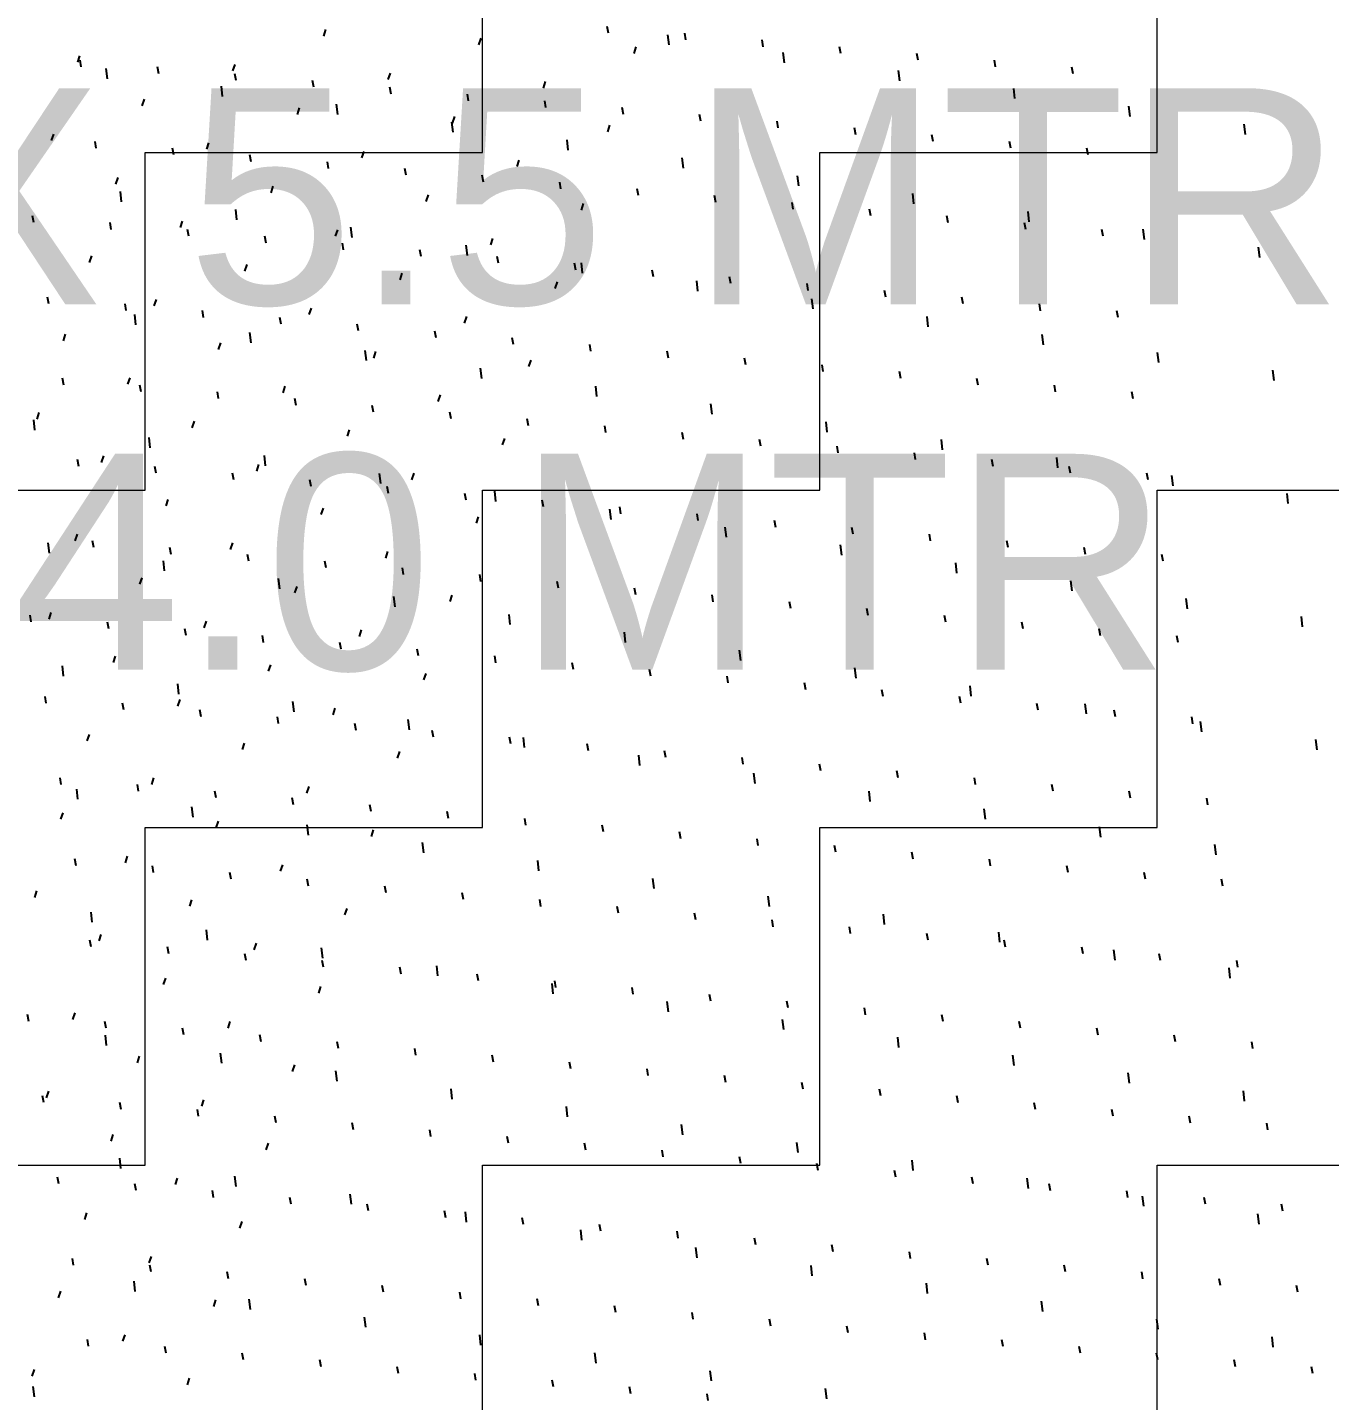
# Model space of a CAD drawing. Header units: millimetres. Extents: x 331487 to 517269, y 198509 to 399936.
# Drawn here: x 418215 to 419421, y 394134 to 395405 of the extents above; entities that cross this region are included whole.
import ezdxf

# ---------------------------------------------------------------- set-up
doc = ezdxf.new("R2010")
doc.units = ezdxf.units.MM
doc.header["$MEASUREMENT"] = 0
doc.layers.add('9th_Hatch-4', color=252, linetype='Continuous', lineweight=5)
doc.layers.add('9th_Text', color=7, linetype='Continuous', lineweight=5)
doc.layers.add('COLUMN', color=6, linetype='Continuous')
doc.styles.add('MtXpl_Swis721_Lt_BT', font='swissl.ttf')

msp = doc.modelspace()

# ---------------------------------------------------------------- linework, layer by layer
at = {"layer": '9th_Hatch-4', "linetype": 'Continuous'}
for p, q in [((418636.2, 395289.6), (418636.2, 395602.1)), ((419261.2, 395289.6), (419261.2, 395602.1)), ((418323.7, 395289.6), (418636.2, 395289.6)), ((418323.7, 394977.1), (418323.7, 395289.6)), ((418948.7, 395289.6), (419261.2, 395289.6)), ((418948.7, 394977.1), (418948.7, 395289.6)), ((418011.2, 394977.1), (418323.7, 394977.1)), ((418636.2, 394977.1), (418948.7, 394977.1)), ((418636.2, 394664.6), (418636.2, 394977.1)), ((419261.2, 394977.1), (419573.7, 394977.1)), ((419261.2, 394664.6), (419261.2, 394977.1)), ((418323.7, 394664.6), (418636.2, 394664.6)), ((418323.7, 394352.1), (418323.7, 394664.6)), ((418948.7, 394664.6), (419261.2, 394664.6)), ((418948.7, 394352.1), (418948.7, 394664.6)), ((418011.2, 394352.1), (418323.7, 394352.1)), ((418636.2, 394352.1), (418948.7, 394352.1)), ((418636.2, 394039.6), (418636.2, 394352.1)), ((419261.2, 394352.1), (419573.7, 394352.1)), ((419261.2, 394039.6), (419261.2, 394352.1))]:
    msp.add_line(p, q, dxfattribs=at)
at = {"layer": 'COLUMN', "color": 2, "linetype": 'Continuous'}
for p, q in [((418752.9, 395400.2), (418751.7, 395406.5)), ((418489.2, 395397.5), (418491.2, 395403.5)), ((418632.9, 395389.5), (418634.9, 395395.5)), ((418809.1, 395389.3), (418808, 395398.8)), ((418824.6, 395394), (418823.5, 395400.2)), ((418896.3, 395387.7), (418895.2, 395393.9)), ((418261.4, 395373.2), (418263.4, 395379.3)), ((418776.6, 395381.5), (418778.6, 395387.5)), ((418915.9, 395372.7), (418914.8, 395382.2)), ((418968.1, 395381.4), (418966.9, 395387.7)), ((419039.8, 395375.1), (419038.6, 395381.4)), ((418264.7, 395368.9), (418263.5, 395375.2)), ((418288.8, 395358), (418287.7, 395367.5)), ((418336.4, 395362.7), (418335.3, 395368.9)), ((418405.1, 395365.2), (418407.2, 395371.3)), ((419111.5, 395368.9), (419110.4, 395375.1)), ((419183.2, 395362.6), (419182.1, 395368.8)), ((418408.1, 395356.4), (418407, 395362.7)), ((418479.9, 395350.1), (418478.7, 395356.4)), ((418548.8, 395357.2), (418550.9, 395363.3)), ((418692.6, 395349.2), (418694.6, 395355.3)), ((419022.6, 395356.1), (419021.5, 395365.6)), ((418395.5, 395341.5), (418394.4, 395351)), ((418551.6, 395343.8), (418550.4, 395350.1)), ((418623.3, 395337.6), (418622.2, 395343.8)), ((419129.3, 395339.6), (419128.2, 395349.1)), ((418321.1, 395333), (418323.1, 395339)), ((418464.8, 395325), (418466.8, 395331)), ((418502.2, 395324.9), (418501.1, 395334.4)), ((418695, 395331.3), (418693.9, 395337.6)), ((418766.8, 395325), (418765.6, 395331.3)), ((419236, 395323), (419234.9, 395332.5)), ((418609, 395308.4), (418607.8, 395317.9)), ((418608.5, 395317), (418610.6, 395323)), ((418838.5, 395318.7), (418837.3, 395325)), ((418910.2, 395312.5), (418909.1, 395318.7)), ((419342.8, 395306.5), (419341.7, 395316)), ((418237.1, 395300.7), (418239.1, 395306.8)), ((418752.2, 395308.9), (418754.3, 395315)), ((418981.9, 395306.2), (418980.8, 395312.5)), ((419053.7, 395299.9), (419052.5, 395306.2)), ((418278.6, 395293.7), (418277.4, 395300)), ((418350.3, 395287.4), (418349.1, 395293.7)), ((418380.8, 395292.7), (418382.8, 395298.8)), ((418524.5, 395284.7), (418526.5, 395290.7)), ((418715.7, 395291.8), (418714.6, 395301.3)), ((419125.4, 395293.6), (419124.2, 395299.9)), ((419197.1, 395287.4), (419196, 395293.6)), ((418422, 395281.2), (418420.9, 395287.4)), ((418493.7, 395274.9), (418492.6, 395281.2)), ((418668.2, 395276.7), (418670.3, 395282.7)), ((418822.4, 395275.3), (418821.3, 395284.8)), ((418296.8, 395260.5), (418298.8, 395266.5)), ((418565.5, 395268.6), (418564.3, 395274.9)), ((418637.2, 395262.3), (418636, 395268.6)), ((418929.1, 395258.7), (418928, 395268.2)), ((418302, 395244.1), (418300.9, 395253.6)), ((418440.5, 395252.5), (418442.5, 395258.5)), ((418708.9, 395256.1), (418707.8, 395262.3)), ((418780.6, 395249.8), (418779.5, 395256.1)), ((419035.8, 395242.2), (419034.7, 395251.7)), ((418584.2, 395244.4), (418586.2, 395250.5)), ((418727.9, 395236.4), (418729.9, 395242.5)), ((418852.4, 395243.5), (418851.2, 395249.8)), ((418924.1, 395237.2), (418922.9, 395243.5)), ((418220.7, 395224.8), (418219.6, 395231)), ((418356.5, 395220.2), (418358.5, 395226.2)), ((418408.8, 395227.5), (418407.7, 395237)), ((418995.8, 395231), (418994.7, 395237.2)), ((419067.5, 395224.7), (419066.4, 395231)), ((419142.6, 395225.6), (419141.5, 395235.1)), ((418292.4, 395218.5), (418291.3, 395224.8)), ((418364.2, 395212.2), (418363, 395218.5)), ((418500.2, 395212.2), (418502.2, 395218.2)), ((418515.5, 395211), (418514.4, 395220.5)), ((419139.3, 395218.4), (419138.1, 395224.7)), ((419211, 395212.1), (419209.8, 395218.4)), ((419249.3, 395209.1), (419248.2, 395218.6)), ((418435.9, 395205.9), (418434.7, 395212.2)), ((418507.6, 395199.7), (418506.5, 395205.9)), ((418622.2, 395194.4), (418621.1, 395203.9)), ((418643.9, 395204.2), (418645.9, 395210.2)), ((419356, 395192.5), (419354.9, 395202)), ((418272.4, 395187.9), (418274.5, 395194)), ((418579.3, 395193.4), (418578.2, 395199.7)), ((418651.1, 395187.1), (418649.9, 395193.4)), ((418416.2, 395179.9), (418418.2, 395186)), ((418559.9, 395171.9), (418561.9, 395178)), ((418722.8, 395180.8), (418721.6, 395187.1)), ((418728.9, 395177.9), (418727.8, 395187.4)), ((418794.5, 395174.6), (418793.4, 395180.8)), ((418703.6, 395163.9), (418705.6, 395170)), ((418835.7, 395161.3), (418834.6, 395170.8)), ((418866.2, 395168.3), (418865.1, 395174.6)), ((418938, 395162), (418936.8, 395168.3)), ((418234.6, 395149.6), (418233.4, 395155.8)), ((418332.1, 395147.7), (418334.2, 395153.7)), ((418942.4, 395144.8), (418941.3, 395154.3)), ((419009.7, 395155.7), (419008.5, 395162)), ((419081.4, 395149.5), (419080.3, 395155.7)), ((418306.3, 395143.3), (418305.2, 395149.5)), ((418315.3, 395130.1), (418314.2, 395139.6)), ((418378, 395137), (418376.9, 395143.3)), ((418475.8, 395139.7), (418477.9, 395145.7)), ((418619.6, 395131.7), (418621.6, 395137.7)), ((419049.1, 395128.2), (419048, 395137.7)), ((419153.1, 395143.2), (419152, 395149.5)), ((419224.9, 395136.9), (419223.7, 395143.2)), ((418449.8, 395130.7), (418448.6, 395137)), ((418521.5, 395124.5), (418520.3, 395130.7)), ((418593.2, 395118.2), (418592.1, 395124.4)), ((418248.1, 395115.4), (418250.1, 395121.5)), ((418391.8, 395107.4), (418393.9, 395113.5)), ((418422, 395113.6), (418420.9, 395123.1)), ((418664.9, 395111.9), (418663.8, 395118.2)), ((418736.7, 395105.6), (418735.5, 395111.9)), ((419155.8, 395111.7), (419154.7, 395121.2)), ((418528.7, 395097), (418527.6, 395106.5)), ((418535.5, 395099.4), (418537.6, 395105.5)), ((418808.4, 395099.4), (418807.2, 395105.6)), ((418880.1, 395093.1), (418879, 395099.3)), ((419262.6, 395095.1), (419261.4, 395104.6)), ((418635.5, 395080.5), (418634.4, 395090)), ((418679.3, 395091.4), (418681.3, 395097.4)), ((418951.8, 395086.8), (418950.7, 395093.1)), ((419023.6, 395080.5), (419022.4, 395086.8)), ((419369.3, 395078.6), (419368.2, 395088.1)), ((418248.5, 395074.3), (418247.3, 395080.6)), ((418307.8, 395075.2), (418309.8, 395081.2)), ((418320.2, 395068.1), (418319, 395074.3)), ((419095.3, 395074.3), (419094.1, 395080.5)), ((419167, 395068), (419165.9, 395074.2)), ((418391.9, 395061.8), (418390.8, 395068.1)), ((418451.5, 395067.2), (418453.5, 395073.2)), ((418463.6, 395055.5), (418462.5, 395061.8)), ((418595.2, 395059.1), (418597.3, 395065.2)), ((418742.2, 395063.9), (418741.1, 395073.4)), ((419238.7, 395061.7), (419237.6, 395068)), ((418223.8, 395042.9), (418225.8, 395049)), ((418535.4, 395049.2), (418534.2, 395055.5)), ((418607.1, 395043), (418605.9, 395049.2)), ((418848.9, 395047.4), (418847.8, 395056.9)), ((418221.8, 395032.7), (418220.7, 395042.2)), ((418367.5, 395034.9), (418369.5, 395040.9)), ((418678.8, 395036.7), (418677.7, 395043)), ((418750.5, 395030.4), (418749.4, 395036.7)), ((418955.6, 395030.8), (418954.5, 395040.3)), ((418328.6, 395016.2), (418327.4, 395025.7)), ((418511.2, 395026.9), (418513.2, 395032.9)), ((418654.9, 395018.9), (418656.9, 395024.9)), ((418822.3, 395024.1), (418821.1, 395030.4)), ((418894, 395017.9), (418892.8, 395024.1)), ((419062.4, 395014.3), (419061.3, 395023.8)), ((418965.7, 395011.6), (418964.6, 395017.9)), ((419037.4, 395005.3), (419036.3, 395011.6)), ((418262.3, 394999.1), (418261.2, 395005.4)), ((418283.5, 395002.7), (418285.5, 395008.7)), ((418334.1, 394992.8), (418332.9, 394999.1)), ((418427.2, 394994.6), (418429.2, 395000.7)), ((418435.3, 394999.6), (418434.2, 395009.1)), ((419109.2, 394999), (419108, 395005.3)), ((419169.1, 394997.7), (419168, 395007.2)), ((419180.9, 394992.8), (419179.7, 394999)), ((418405.8, 394986.6), (418404.6, 394992.8)), ((418477.5, 394980.3), (418476.4, 394986.6)), ((418542, 394983.1), (418540.9, 394992.6)), ((418570.9, 394986.6), (418572.9, 394992.7)), ((419252.6, 394986.5), (419251.5, 394992.8)), ((419275.8, 394981.2), (419274.7, 394990.7)), ((418549.2, 394974), (418548.1, 394980.3)), ((418621, 394967.7), (418619.8, 394974)), ((418648.7, 394966.5), (418647.6, 394976)), ((419382.5, 394964.6), (419381.4, 394974.1)), ((418343.2, 394962.4), (418345.2, 394968.4)), ((418486.9, 394954.4), (418488.9, 394960.4)), ((418692.7, 394961.5), (418691.5, 394967.7)), ((418755.4, 394949.9), (418754.3, 394959.4)), ((418764.4, 394955.2), (418763.3, 394961.5)), ((418630.6, 394946.4), (418632.6, 394952.4)), ((418836.1, 394948.9), (418835, 394955.2)), ((418907.9, 394942.6), (418906.7, 394948.9)), ((418259.1, 394930.1), (418261.2, 394936.2)), ((418862.2, 394933.4), (418861.1, 394942.9)), ((418979.6, 394936.4), (418978.4, 394942.6)), ((419051.3, 394930.1), (419050.2, 394936.4)), ((418235.1, 394918.7), (418234, 394928.2)), ((418276.2, 394923.9), (418275.1, 394930.2)), ((418347.9, 394917.6), (418346.8, 394923.9)), ((418402.9, 394922.1), (418404.9, 394928.2)), ((418968.9, 394916.8), (418967.8, 394926.3)), ((419123, 394923.8), (419121.9, 394930.1)), ((419194.8, 394917.5), (419193.6, 394923.8)), ((418341.8, 394902.2), (418340.7, 394911.7)), ((418419.7, 394911.3), (418418.5, 394917.6)), ((418491.4, 394905.1), (418490.2, 394911.3)), ((418546.6, 394914.1), (418548.6, 394920.2)), ((419075.6, 394900.3), (419074.5, 394909.8)), ((419266.5, 394911.3), (419265.3, 394917.5)), ((418318.8, 394889.9), (418320.9, 394895.9)), ((418563.1, 394898.8), (418562, 394905.1)), ((418634.8, 394892.5), (418633.7, 394898.8)), ((418448.5, 394885.6), (418447.4, 394895.1)), ((418462.5, 394881.9), (418464.6, 394887.9)), ((418706.6, 394886.2), (418705.4, 394892.5)), ((418778.3, 394880), (418777.1, 394886.2)), ((419182.3, 394883.7), (419181.2, 394893.2)), ((418555.3, 394869.1), (418554.2, 394878.6)), ((418606.3, 394873.9), (418608.3, 394879.9)), ((418850, 394873.7), (418848.9, 394880)), ((418921.7, 394867.4), (418920.6, 394873.7)), ((419289.1, 394867.2), (419288, 394876.7)), ((418218.4, 394855), (418217.2, 394861.2)), ((418234.8, 394857.6), (418236.8, 394863.7)), ((418662, 394852.5), (418660.9, 394862)), ((418993.5, 394861.1), (418992.3, 394867.4)), ((419065.2, 394854.9), (419064, 394861.1)), ((419395.8, 394850.6), (419394.7, 394860.1)), ((418290.1, 394848.7), (418288.9, 394854.9)), ((418361.8, 394842.4), (418360.7, 394848.7)), ((418378.5, 394849.6), (418380.5, 394855.7)), ((418522.2, 394841.6), (418524.3, 394847.6)), ((418768.7, 394836), (418767.6, 394845.5)), ((419136.9, 394848.6), (419135.8, 394854.9)), ((419208.6, 394842.3), (419207.5, 394848.6)), ((418433.5, 394836.1), (418432.4, 394842.4)), ((418505.3, 394829.9), (418504.1, 394836.1)), ((419280.4, 394836), (419279.2, 394842.3)), ((418294.5, 394817.4), (418296.5, 394823.4)), ((418577, 394823.6), (418575.8, 394829.8)), ((418648.7, 394817.3), (418647.6, 394823.6)), ((418875.4, 394819.4), (418874.3, 394828.9)), ((418248.3, 394804.8), (418247.2, 394814.3)), ((418438.2, 394809.4), (418440.2, 394815.4)), ((418581.9, 394801.3), (418584, 394807.4)), ((418720.4, 394811), (418719.3, 394817.3)), ((418792.2, 394804.8), (418791, 394811)), ((418982.2, 394802.9), (418981, 394812.4)), ((418355.1, 394788.2), (418354, 394797.7)), ((418863.9, 394798.5), (418862.7, 394804.7)), ((418935.6, 394792.2), (418934.5, 394798.5)), ((419088.9, 394786.3), (419087.8, 394795.8)), ((418232.2, 394779.7), (418231.1, 394786)), ((418354.2, 394777.1), (418356.2, 394783.1)), ((418461.8, 394771.7), (418460.7, 394781.2)), ((419007.3, 394785.9), (419006.2, 394792.2)), ((419079.1, 394779.7), (419077.9, 394785.9)), ((418304, 394773.5), (418302.8, 394779.7)), ((418375.7, 394767.2), (418374.5, 394773.5)), ((418497.9, 394769.1), (418499.9, 394775.1)), ((419150.8, 394773.4), (419149.6, 394779.6)), ((419195.6, 394769.8), (419194.5, 394779.3)), ((419222.5, 394767.1), (419221.4, 394773.4)), ((418447.4, 394760.9), (418446.3, 394767.2)), ((418519.1, 394754.6), (418518, 394760.9)), ((418568.5, 394755.1), (418567.4, 394764.6)), ((419294.2, 394760.8), (419293.1, 394767.1)), ((419302.3, 394753.2), (419301.2, 394762.7)), ((418270.2, 394744.8), (418272.2, 394750.9)), ((418590.9, 394748.4), (418589.7, 394754.6)), ((418662.6, 394742.1), (418661.4, 394748.4)), ((418675.2, 394738.6), (418674.1, 394748.1)), ((419409.1, 394736.7), (419407.9, 394746.2)), ((418413.9, 394736.8), (418415.9, 394742.9)), ((418557.6, 394728.8), (418559.6, 394734.9)), ((418734.3, 394735.8), (418733.2, 394742.1)), ((418782, 394722), (418780.9, 394731.5)), ((418806, 394729.5), (418804.9, 394735.8)), ((418877.8, 394723.3), (418876.6, 394729.5)), ((418949.5, 394717), (418948.3, 394723.3)), ((418246.1, 394704.5), (418245, 394710.8)), ((418329.9, 394704.6), (418331.9, 394710.6)), ((418888.7, 394705.5), (418887.6, 394715)), ((419021.2, 394710.7), (419020.1, 394717)), ((419092.9, 394704.4), (419091.8, 394710.7)), ((418261.6, 394690.8), (418260.5, 394700.3)), ((418317.8, 394698.2), (418316.7, 394704.5)), ((418389.6, 394692), (418388.4, 394698.2)), ((418473.6, 394696.6), (418475.6, 394702.6)), ((418995.4, 394688.9), (418994.3, 394698.4)), ((419164.7, 394698.2), (419163.5, 394704.4)), ((419236.4, 394691.9), (419235.2, 394698.2)), ((418368.3, 394674.3), (418367.2, 394683.8)), ((418461.3, 394685.7), (418460.1, 394692)), ((418533, 394679.4), (418531.9, 394685.7)), ((418604.7, 394673.1), (418603.6, 394679.4)), ((419102.1, 394672.4), (419101, 394681.9)), ((419308.1, 394685.6), (419307, 394691.9)), ((418245.8, 394672.3), (418247.9, 394678.4)), ((418389.5, 394664.3), (418391.6, 394670.4)), ((418475, 394657.7), (418473.9, 394667.2)), ((418676.5, 394666.9), (418675.3, 394673.1)), ((418748.2, 394660.6), (418747, 394666.9)), ((418533.3, 394656.3), (418535.3, 394662.4)), ((418819.9, 394654.3), (418818.8, 394660.6)), ((418891.6, 394648), (418890.5, 394654.3)), ((419208.9, 394655.8), (419207.8, 394665.3)), ((418581.8, 394641.2), (418580.7, 394650.7)), ((418963.4, 394641.8), (418962.2, 394648)), ((419035.1, 394635.5), (419033.9, 394641.8)), ((419315.6, 394639.3), (419314.5, 394648.8)), ((418260, 394629.3), (418258.8, 394635.6)), ((418305.5, 394632.1), (418307.6, 394638.1)), ((418331.7, 394623), (418330.6, 394629.3)), ((418449.2, 394624.1), (418451.3, 394630.1)), ((418688.5, 394624.6), (418687.4, 394634.1)), ((419106.8, 394629.2), (419105.7, 394635.5)), ((419178.5, 394622.9), (419177.4, 394629.2)), ((418403.4, 394616.7), (418402.3, 394623)), ((418475.2, 394610.5), (418474, 394616.7)), ((418795.2, 394608.1), (418794.1, 394617.6)), ((419250.3, 394616.7), (419249.1, 394622.9)), ((419322, 394610.4), (419320.8, 394616.7)), ((418221.5, 394599.8), (418223.5, 394605.9)), ((418546.9, 394604.2), (418545.7, 394610.5)), ((418618.6, 394597.9), (418617.5, 394604.2)), ((418365.2, 394591.8), (418367.2, 394597.8)), ((418690.3, 394591.6), (418689.2, 394597.9)), ((418762.1, 394585.4), (418760.9, 394591.6)), ((418901.9, 394591.5), (418900.8, 394601)), ((418274.9, 394576.9), (418273.8, 394586.4)), ((418508.9, 394583.8), (418511, 394589.8)), ((418833.8, 394579.1), (418832.6, 394585.4)), ((418905.5, 394572.8), (418904.4, 394579.1)), ((419008.7, 394575), (419007.6, 394584.5)), ((418281.2, 394559.6), (418283.2, 394565.6)), ((418381.6, 394560.3), (418380.5, 394569.8)), ((418977.2, 394566.5), (418976.1, 394572.8)), ((419049, 394560.3), (419047.8, 394566.5)), ((419115.4, 394558.4), (419114.3, 394567.9)), ((418273.9, 394554.1), (418272.7, 394560.3)), ((418345.6, 394547.8), (418344.4, 394554.1)), ((418424.9, 394551.5), (418426.9, 394557.6)), ((418488.3, 394543.8), (418487.2, 394553.2)), ((419120.7, 394554), (419119.5, 394560.3)), ((419192.4, 394547.7), (419191.3, 394554)), ((418417.3, 394541.5), (418416.2, 394547.8)), ((418489, 394535.3), (418487.9, 394541.5)), ((419222.1, 394541.9), (419221, 394551.3)), ((419264.1, 394541.4), (419263, 394547.7)), ((419335.9, 394535.2), (419334.7, 394541.4)), ((418560.8, 394529), (418559.6, 394535.2)), ((418595, 394527.2), (418593.9, 394536.7)), ((418632.5, 394522.7), (418631.3, 394529)), ((419328.8, 394525.3), (419327.7, 394534.8)), ((418340.9, 394519.3), (418342.9, 394525.3)), ((418484.6, 394511.3), (418486.6, 394517.3)), ((418701.8, 394510.6), (418700.7, 394520.1)), ((418704.2, 394516.4), (418703.1, 394522.7)), ((418775.9, 394510.2), (418774.8, 394516.4)), ((418808.5, 394494.1), (418807.4, 394503.6)), ((418847.7, 394503.9), (418846.5, 394510.1)), ((418919.4, 394497.6), (418918.2, 394503.9)), ((418216, 394485.1), (418214.9, 394491.4)), ((418256.9, 394487), (418258.9, 394493.1)), ((418991.1, 394491.3), (418990, 394497.6)), ((419062.8, 394485.1), (419061.7, 394491.3)), ((418287.7, 394478.9), (418286.6, 394485.1)), ((418359.5, 394472.6), (418358.3, 394478.9)), ((418400.6, 394479), (418402.6, 394485.1)), ((418915.2, 394477.5), (418914.1, 394487)), ((419134.6, 394478.8), (419133.4, 394485)), ((419206.3, 394472.5), (419205.1, 394478.8)), ((418288.1, 394462.9), (418287, 394472.4)), ((418431.2, 394466.3), (418430, 394472.6)), ((418502.9, 394460), (418501.8, 394466.3)), ((419021.9, 394461), (419020.8, 394470.5)), ((419278, 394466.2), (419276.9, 394472.5)), ((419349.7, 394459.9), (419348.6, 394466.2)), ((418316.6, 394446.8), (418318.6, 394452.8)), ((418394.8, 394446.3), (418393.7, 394455.8)), ((418574.6, 394453.8), (418573.5, 394460)), ((418646.4, 394447.5), (418645.2, 394453.8)), ((419128.7, 394444.4), (419127.5, 394453.9)), ((418460.3, 394438.8), (418462.3, 394444.8)), ((418501.6, 394429.8), (418500.5, 394439.3)), ((418718.1, 394441.2), (418716.9, 394447.5)), ((418789.8, 394434.9), (418788.7, 394441.2)), ((418861.5, 394428.7), (418860.4, 394434.9)), ((418933.3, 394422.4), (418932.1, 394428.6)), ((419235.4, 394427.9), (419234.3, 394437.4)), ((418229.9, 394409.9), (418228.7, 394416.2)), ((418232.5, 394414.5), (418234.6, 394420.6)), ((418376.2, 394406.5), (418378.3, 394412.6)), ((418608.3, 394413.2), (418607.2, 394422.7)), ((419005, 394416.1), (419003.8, 394422.4)), ((419076.7, 394409.8), (419075.6, 394416.1)), ((419342.1, 394411.3), (419341, 394420.8)), ((418301.6, 394403.6), (418300.5, 394409.9)), ((418373.3, 394397.4), (418372.2, 394403.6)), ((418715, 394396.7), (418713.9, 394406.2)), ((419148.4, 394403.6), (419147.3, 394409.8)), ((419220.2, 394397.3), (419219, 394403.5)), ((418445.1, 394391.1), (418443.9, 394397.4)), ((418516.8, 394384.8), (418515.6, 394391.1)), ((418821.7, 394380.1), (418820.6, 394389.6)), ((419291.9, 394391), (419290.7, 394397.3)), ((419363.6, 394384.7), (419362.5, 394391)), ((418292.2, 394374.3), (418294.3, 394380.3)), ((418588.5, 394378.5), (418587.4, 394384.8)), ((418660.2, 394372.3), (418659.1, 394378.5)), ((418435.9, 394366.3), (418438, 394372.3)), ((418732, 394366), (418730.8, 394372.3)), ((418803.7, 394359.7), (418802.5, 394366)), ((418928.5, 394363.6), (418927.4, 394373.1)), ((418301.4, 394348.9), (418300.3, 394358.4)), ((418875.4, 394353.4), (418874.3, 394359.7)), ((418947.1, 394347.2), (418946, 394353.4)), ((419035.2, 394347), (419034.1, 394356.5)), ((418243.8, 394334.7), (418242.6, 394341)), ((418351.9, 394334), (418353.9, 394340)), ((418408.1, 394332.4), (418407, 394341.9)), ((419018.9, 394340.9), (419017.7, 394347.2)), ((419090.6, 394334.6), (419089.4, 394340.9)), ((419141.9, 394330.5), (419140.8, 394340)), ((418315.5, 394328.4), (418314.3, 394334.7)), ((418387.2, 394322.1), (418386.1, 394328.4)), ((418514.8, 394315.8), (418513.7, 394325.3)), ((419162.3, 394328.3), (419161.2, 394334.6)), ((419234, 394322.1), (419232.9, 394328.3)), ((419248.6, 394313.9), (419247.5, 394323.4)), ((418458.9, 394315.9), (418457.8, 394322.1)), ((418530.7, 394309.6), (418529.5, 394315.9)), ((419305.8, 394315.8), (419304.6, 394322.1)), ((419377.5, 394309.5), (419376.3, 394315.8)), ((418267.9, 394301.7), (418269.9, 394307.8)), ((418411.6, 394293.7), (418413.6, 394299.8)), ((418602.4, 394303.3), (418601.2, 394309.6)), ((418621.5, 394299.3), (418620.4, 394308.8)), ((418674.1, 394297), (418673, 394303.3)), ((419355.4, 394297.4), (419354.3, 394306.9)), ((418728.3, 394282.7), (418727.2, 394292.2)), ((418745.8, 394290.8), (418744.7, 394297)), ((418817.6, 394284.5), (418816.4, 394290.8)), ((418835, 394266.2), (418833.9, 394275.7)), ((418889.3, 394278.2), (418888.1, 394284.5)), ((418961, 394271.9), (418959.9, 394278.2)), ((418257.6, 394259.5), (418256.5, 394265.7)), ((418327.6, 394261.5), (418329.6, 394267.5)), ((419032.7, 394265.7), (419031.6, 394271.9)), ((419104.5, 394259.4), (419103.3, 394265.7)), ((418329.4, 394253.2), (418328.2, 394259.5)), ((418401.1, 394246.9), (418399.9, 394253.2)), ((418941.7, 394249.6), (418940.6, 394259.1)), ((419176.2, 394253.1), (419175, 394259.4)), ((419247.9, 394246.8), (419246.8, 394253.1)), ((418243.6, 394229.2), (418245.6, 394235.3)), ((418314.6, 394235), (418313.5, 394244.5)), ((418472.8, 394240.7), (418471.7, 394246.9)), ((418544.5, 394234.4), (418543.4, 394240.6)), ((419048.4, 394233.1), (419047.3, 394242.6)), ((419319.6, 394240.6), (419318.5, 394246.8)), ((419391.4, 394234.3), (419390.2, 394240.6)), ((418387.3, 394221.2), (418389.3, 394227.3)), ((418421.4, 394218.4), (418420.3, 394227.9)), ((418616.3, 394228.1), (418615.1, 394234.4)), ((418688, 394221.8), (418686.8, 394228.1)), ((418759.7, 394215.5), (418758.6, 394221.8)), ((419155.2, 394216.5), (419154.1, 394226)), ((418528.1, 394201.9), (418527, 394211.4)), ((418831.4, 394209.3), (418830.3, 394215.5)), ((418903.2, 394203), (418902, 394209.3)), ((419261.9, 394200), (419260.8, 394209.5)), ((418974.9, 394196.7), (418973.7, 394203)), ((419046.6, 394190.4), (419045.5, 394196.7)), ((418271.5, 394184.3), (418270.4, 394190.5)), ((418303.3, 394189), (418305.3, 394195)), ((418343.2, 394178), (418342.1, 394184.2)), ((418634.8, 394185.3), (418633.7, 394194.8)), ((419118.3, 394184.2), (419117.2, 394190.4)), ((419190.1, 394177.9), (419188.9, 394184.2)), ((419368.6, 394183.4), (419367.5, 394192.9)), ((418415, 394171.7), (418413.8, 394178)), ((418486.7, 394165.4), (418485.5, 394171.7)), ((418741.5, 394168.8), (418740.4, 394178.3)), ((419261.8, 394171.6), (419260.6, 394177.9)), ((419333.5, 394165.3), (419332.4, 394171.6)), ((418219.2, 394156.7), (418221.3, 394162.8)), ((418558.4, 394159.2), (418557.3, 394165.4)), ((418630.1, 394152.9), (418629, 394159.1)), ((418848.3, 394152.2), (418847.1, 394161.7)), ((419405.3, 394159.1), (419404.1, 394165.3)), ((418221.2, 394137.6), (418220.1, 394147)), ((418362.9, 394148.7), (418365, 394154.8)), ((418701.9, 394146.6), (418700.7, 394152.9)), ((418773.6, 394140.3), (418772.4, 394146.6)), ((418845.3, 394134.1), (418844.2, 394140.3)), ((418955, 394135.7), (418953.9, 394145.1))]:
    msp.add_line(p, q, dxfattribs=at)

# ---------------------------------------------------------------- texts
at = {"layer": '9th_Text', "style": 'MtXpl_Swis721_Lt_BT'}
for s, p in [('SIZE: 5.4 X 4.80 X 5.5 MTR', (415970.7, 395149.2)), ('LIQUID DEPTH: 4.0 MTR', (416090.5, 394810.7))]:
    msp.add_text(s, height=200, dxfattribs=at).set_placement(p)

doc.saveas('drawing.dxf')
